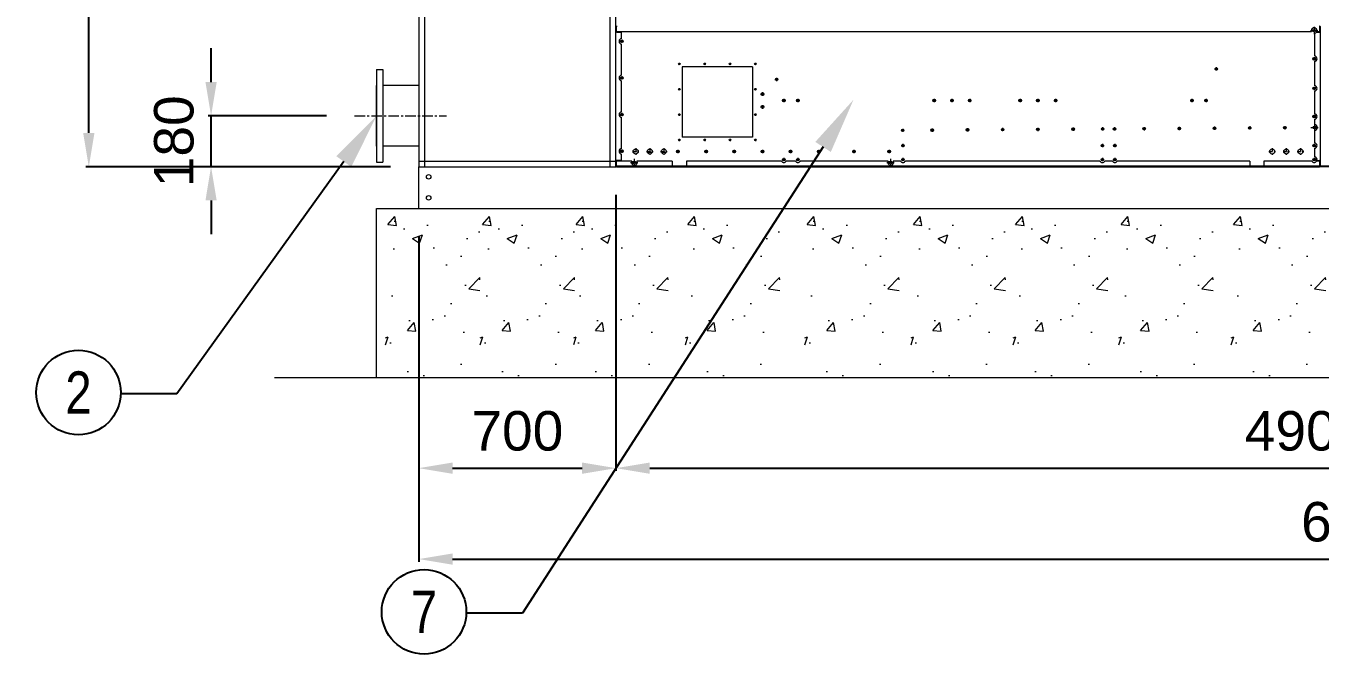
# Model space of a CAD drawing. Header units: millimetres. Extents: x -17070 to 37126, y -291348 to 36053.
# Drawn here: x 16217 to 20812, y 21110 to 23340 of the extents above; entities that cross this region are included whole.
import ezdxf
from ezdxf import colors
from ezdxf.entities.mleader import LeaderData, LeaderLine
from ezdxf.enums import TextEntityAlignment as Align
from ezdxf.math import Vec2, Vec3

# ---------------------------------------------------------------- set-up
doc = ezdxf.new("R2010")
doc.units = ezdxf.units.MM
doc.linetypes.add('CENTER', pattern=[2, 1.25, -0.25, 0.25, -0.25])
doc.linetypes.add('DASHDOT', pattern=[18.5, 12, -3, 0.5, -3])
for name, color, linetype in [('center', 1, 'CENTER'), ('냉각탑_dim', 1, 'Continuous'), ('냉각탑_text', 3, 'Continuous'), ('냉각탑_기초', 23, 'Continuous')]:
    doc.layers.add(name, color=color, linetype=linetype)
doc.styles.get("Standard").update_dxf_attribs({"font": 'arial.ttf'})
doc.dimstyles.new('1.40', dxfattribs={"dimscale": 20, "dimtxt": 1.5, "dimasz": 1, "dimexe": 0.5, "dimexo": 0.5, "dimgap": 0.5, "dimtad": 1, "dimdec": 0, "dimzin": 0, "dimdsep": 46, "dimtxsty": 'Standard', "dimcen": 0, "dimclrd": 2, "dimclre": 2, "dimclrt": 3, "dimadec": 0, "dimazin": 0, "dimtfac": 1, "dimtdec": 0, "dimtmove": 0, "dimatfit": 0, "dimfxl": 1, "dimtolj": 1, "dimtzin": 0, "dimlwd": -1, "dimlwe": -1, "dimarcsym": 0})

# ---------------------------------------------------------------- blocks, each defined once
blk = doc.blocks.new('*D828')
at = {"color": 2, "transparency": 16777216}
for p, q in [((16874.6, 23140.5), (16874.6, 23260.5)), ((17283.9, 23020.5), (16864.6, 23020.5)), ((16874.6, 22840.1), (16874.6, 23020.5)), ((17512, 22840.1), (16864.6, 22840.1)), ((16874.6, 22720.1), (16874.6, 22600.1))]:
    blk.add_line(p, q, dxfattribs=at)
for points in [[(16854.6, 23140.5), (16894.6, 23140.5), (16874.6, 23020.5)], [(16854.6, 22720.1), (16894.6, 22720.1), (16874.6, 22840.1)]]:
    blk.add_solid(points, dxfattribs=at)
at = {"layer": 'Defpoints', "color": 0, "transparency": 16777216}
for p in [(16874.6, 23020.5), (17383.9, 23020.5), (17612, 22840.1)]:
    blk.add_point(p, dxfattribs=at)
at = {"color": 3, "lineweight": 5, "transparency": 16777216, "insert": (16743.1, 22930.3), "char_height": 140, "attachment_point": 5, "rotation": 90}
blk.add_mtext('\\A1;180', dxfattribs=at)
blk = doc.blocks.new('*D829')
at = {"color": 2, "transparency": 16777216}
for p, q in [((17252, 25833.1), (16430.5, 25833.1)), ((16440.5, 22960.1), (16440.5, 25713.1)), ((17512, 22840.1), (16430.5, 22840.1))]:
    blk.add_line(p, q, dxfattribs=at)
for points in [[(16420.5, 25713.1), (16460.5, 25713.1), (16440.5, 25833.1)], [(16420.5, 22960.1), (16460.5, 22960.1), (16440.5, 22840.1)]]:
    blk.add_solid(points, dxfattribs=at)
at = {"layer": 'Defpoints', "color": 0, "transparency": 16777216}
for p in [(16440.5, 25833.1), (17352, 25833.1), (17612, 22840.1)]:
    blk.add_point(p, dxfattribs=at)
at = {"color": 3, "lineweight": 5, "transparency": 16777216, "insert": (16309, 24336.6), "char_height": 140, "attachment_point": 5, "rotation": 90}
blk.add_mtext('\\A1;2993', dxfattribs=at)
blk = doc.blocks.new('*D834')
at = {"color": 2, "transparency": 16777216}
for p, q in [((18312, 22740.1), (18312, 21760)), ((17612, 22591.8), (17612, 21760)), ((17732, 21770), (18192, 21770))]:
    blk.add_line(p, q, dxfattribs=at)
for points in [[(17732, 21790), (17732, 21750), (17612, 21770)], [(18192, 21790), (18192, 21750), (18312, 21770)]]:
    blk.add_solid(points, dxfattribs=at)
at = {"layer": 'Defpoints', "color": 0, "transparency": 16777216}
for p in [(18312, 22840.1), (17612, 22691.8), (18312, 21770)]:
    blk.add_point(p, dxfattribs=at)
at = {"color": 3, "lineweight": 5, "transparency": 16777216, "insert": (17962, 21901.5), "char_height": 140, "attachment_point": 5}
blk.add_mtext('\\A1;700', dxfattribs=at)
blk = doc.blocks.new('*D835')
at = {"color": 2, "transparency": 16777216}
for p, q in [((18312, 22740.1), (18312, 21760)), ((23212, 22743.3), (23212, 21760)), ((18432, 21770), (23092, 21770))]:
    blk.add_line(p, q, dxfattribs=at)
for points in [[(18432, 21790), (18432, 21750), (18312, 21770)], [(23092, 21790), (23092, 21750), (23212, 21770)]]:
    blk.add_solid(points, dxfattribs=at)
at = {"layer": 'Defpoints', "color": 0, "transparency": 16777216}
for p in [(18312, 22840.1), (23212, 22843.3), (23212, 21770)]:
    blk.add_point(p, dxfattribs=at)
at = {"color": 3, "lineweight": 5, "transparency": 16777216, "insert": (20762, 21901.5), "char_height": 140, "attachment_point": 5}
blk.add_mtext('\\A1;4900', dxfattribs=at)
blk = doc.blocks.new('*D836')
at = {"color": 2, "transparency": 16777216}
for p, q in [((17612, 22591.8), (17612, 21437.3)), ((24312, 22591.8), (24312, 21437.3)), ((17732, 21447.3), (24192, 21447.3))]:
    blk.add_line(p, q, dxfattribs=at)
for points in [[(17732, 21467.3), (17732, 21427.3), (17612, 21447.3)], [(24192, 21467.3), (24192, 21427.3), (24312, 21447.3)]]:
    blk.add_solid(points, dxfattribs=at)
at = {"layer": 'Defpoints', "color": 0, "transparency": 16777216}
for p in [(17612, 22691.8), (24312, 22691.8), (24312, 21447.3)]:
    blk.add_point(p, dxfattribs=at)
at = {"color": 3, "lineweight": 5, "transparency": 16777216, "insert": (20962, 21578.8), "char_height": 140, "attachment_point": 5}
blk.add_mtext('\\A1;6700', dxfattribs=at)
blk = doc.blocks.new('1')
at = {"color": 0, "lineweight": 20}
for p, q in [((17612, 26040.1), (17612, 22840.1)), ((17632, 26040.1), (17632, 22840.1)), ((18292, 22840.1), (18292, 26040.1)), ((18312, 22840.1), (18312, 26040.1)), ((17612, 22860.1), (18312, 22860.1)), ((17612, 22691.8), (17612, 22840.1)), ((17612, 22840.1), (18312, 22840.1)), ((23212, 22840.1), (18312, 22840.1))]:
    blk.add_line(p, q, dxfattribs=at)
at = {"color": 7, "lineweight": 20, "ltscale": 0.0425}
for p, q in [((18312, 23338.1), (18313.7, 23338.1)), ((18312, 23337.2), (18313.7, 23337.2)), ((20812, 23338.1), (20810.3, 23338.1)), ((20812, 23337.2), (20810.3, 23337.2)), ((18312, 22843), (18313.7, 22843)), ((18312, 22842.1), (18313.7, 22842.1)), ((20812, 22843), (20810.3, 22843)), ((20812, 22842.1), (20810.3, 22842.1))]:
    blk.add_line(p, q, dxfattribs=at)
at = {"color": 7, "lineweight": 20, "ltscale": 0.0225}
for p, q in [((18312, 23337.2), (18312, 23338.1)), ((18312, 23337.2), (18312, 23338.1)), ((20812, 23337.2), (20812, 23338.1)), ((18312, 22843), (18312, 22842.1)), ((20812, 22843), (20812, 22842.1))]:
    blk.add_line(p, q, dxfattribs=at)
at = {"color": 7, "lineweight": 20, "ltscale": 0.4775}
for p, q in [((18312, 23318.1), (18312, 23337.2)), ((20812, 23337.2), (20812, 23318.1)), ((18312, 22843), (18312, 22862.1)), ((20812, 22862.1), (20812, 22843))]:
    blk.add_line(p, q, dxfattribs=at)
at = {"color": 7, "lineweight": 20, "ltscale": 0.085}
for p, q in [((18315.4, 23318.1), (18312, 23318.1)), ((18313.7, 23340.1), (18313.7, 23336.7)), ((20808.6, 23318.1), (20812, 23318.1)), ((20810.3, 23340.1), (20810.3, 23336.7)), ((18315.4, 22862.1), (18312, 22862.1)), ((18313.7, 22840.1), (18313.7, 22843.5)), ((20808.6, 22862.1), (20812, 22862.1)), ((20810.3, 22840.1), (20810.3, 22843.5))]:
    blk.add_line(p, q, dxfattribs=at)
at = {"color": 7, "lineweight": 20}
for p, q in [((18312, 22862.1), (18312, 23318.1)), ((18313.7, 23320.1), (20781.4, 23320.1)), ((18332, 23295.1), (18332, 23318.1)), ((20792, 23313.2), (20792, 23233.1)), ((20812, 23318.1), (20812, 22862.1)), ((18332, 23165.1), (18332, 23275.2)), ((20792, 23213.2), (20792, 23128.1)), ((17462, 23185.6), (17462, 22855.6)), ((17462, 23185.6), (17484, 23185.6)), ((17484, 23185.6), (17484, 22855.6)), ((18797, 23195.1), (18547, 23195.1)), ((18547, 23195.1), (18547, 22945.1)), ((18797, 23195.1), (18797, 22945.1)), ((17462, 22912.5), (17462, 23128.8)), ((17612, 23128.8), (17484, 23128.8)), ((18332, 23035.1), (18332, 23145.2)), ((20792, 23108.2), (20792, 23028.1)), ((18332, 22905.1), (18332, 23015.2)), ((18797, 22945.1), (18547, 22945.1)), ((20792, 22969.1), (20792, 22925.1)), ((17612, 22912.5), (17484, 22912.5)), ((18332, 22862.1), (18332, 22885.2)), ((20792, 22905.2), (20792, 22875.1)), ((17462, 22855.6), (17484, 22855.6)), ((18368.3, 22860.1), (18313.7, 22860.1)), ((18313.7, 22840.1), (20810.3, 22840.1)), ((18512, 22860.1), (18385.6, 22860.1)), ((18512, 22843.5), (18562, 22843.5)), ((18899.3, 22860.1), (18562, 22860.1)), ((18949.3, 22860.1), (18916.6, 22860.1)), ((19278.3, 22860.1), (18966.6, 22860.1)), ((19322.3, 22860.1), (19295.6, 22860.1)), ((20030.3, 22860.1), (19339.6, 22860.1)), ((20074.3, 22860.1), (20047.6, 22860.1)), ((20562, 22860.1), (20091.6, 22860.1)), ((20562, 22843.5), (20612, 22843.5)), ((20782.3, 22860.1), (20612, 22860.1))]:
    blk.add_line(p, q, dxfattribs=at)
at = {"color": 7, "lineweight": 20, "ltscale": 0.00769}
for p, q in [((18312, 23318.1), (18312.3, 23318.1)), ((20812, 23318.1), (20811.6, 23318.1))]:
    blk.add_line(p, q, dxfattribs=at)
at = {"color": 7, "lineweight": 20, "ltscale": 0.415}
for p, q in [((18313.7, 23320.1), (18313.7, 23336.7)), ((18315.4, 23318.1), (18332, 23318.1)), ((20810.3, 23336.7), (20810.3, 23320.1)), ((18313.7, 22843.5), (18313.7, 22860.1)), ((18332, 22862.1), (18315.4, 22862.1)), ((18512, 22860.1), (18512, 22843.5)), ((18562, 22860.1), (18562, 22843.5)), ((20562, 22860.1), (20562, 22843.5)), ((20612, 22860.1), (20612, 22843.5)), ((20810.3, 22860.1), (20810.3, 22843.5))]:
    blk.add_line(p, q, dxfattribs=at)
at = {"color": 7, "lineweight": 20, "ltscale": 0.05}
for p, q in [((18314, 23320.1), (18314, 23318.1)), ((20810, 23318.1), (20810, 23320.1)), ((18312, 22862.1), (18314, 22862.1)), ((18314, 22862.1), (18314, 22860.1)), ((20812, 22862.1), (20810, 22862.1)), ((20810, 22860.1), (20810, 22862.1))]:
    blk.add_line(p, q, dxfattribs=at)
at = {"color": 7, "linetype": 'DASHDOT', "lineweight": 20}
for p, q in [((20778, 23323.1), (20804, 23323.1)), ((20791, 23336.1), (20791, 23310.1)), ((20779, 22979.1), (20805, 22979.1)), ((20792, 22992.1), (20792, 22966.1)), ((18370.3, 22894.1), (18393.7, 22894.1)), ((18382, 22905.8), (18382, 22882.4)), ((18420.3, 22894.1), (18443.7, 22894.1)), ((18432, 22905.8), (18432, 22882.4)), ((18470.3, 22894.1), (18493.7, 22894.1)), ((18482, 22905.8), (18482, 22882.4)), ((20630.3, 22894.1), (20653.7, 22894.1)), ((20642, 22905.8), (20642, 22882.4)), ((20680.3, 22894.1), (20703.7, 22894.1)), ((20692, 22905.8), (20692, 22882.4)), ((20730.3, 22894.1), (20753.7, 22894.1)), ((20742, 22905.8), (20742, 22882.4)), ((18364, 22855.1), (18390, 22855.1)), ((18377, 22868.1), (18377, 22842.1)), ((19274, 22855.1), (19300, 22855.1)), ((19287, 22868.1), (19287, 22842.1))]:
    blk.add_line(p, q, dxfattribs=at)
at = {"color": 7, "lineweight": 20, "ltscale": 0.223493}
blk.add_line((20799.6, 23318.1), (20808.6, 23318.1), dxfattribs=at)
at = {"color": 7, "lineweight": 20, "ltscale": 0.244015}
blk.add_line((20800.5, 23320.1), (20810.3, 23320.1), dxfattribs=at)
at = {"color": 7, "linetype": 'DASHDOT', "lineweight": 20, "ltscale": 0.292499}
for p, q in [((18327.1, 23285.1), (18338.8, 23285.1)), ((20785.1, 23223.1), (20796.8, 23223.1)), ((18327.1, 23155.1), (18338.8, 23155.1)), ((20785.1, 23118.1), (20796.8, 23118.1)), ((18327.1, 23025.1), (18338.8, 23025.1)), ((20681.1, 22978.4), (20692.8, 22978.4)), ((20785.1, 23018.1), (20796.8, 23018.1)), ((18327.1, 22895.1), (18338.8, 22895.1)), ((18526.1, 22894.1), (18537.8, 22894.1)), ((20077.1, 22915.1), (20088.8, 22915.1)), ((20077.1, 22865.1), (20088.8, 22865.1))]:
    blk.add_line(p, q, dxfattribs=at)
at = {"color": 7, "linetype": 'DASHDOT', "lineweight": 20, "ltscale": 0.2925}
for p, q in [((18333, 23291), (18333, 23279.3)), ((20791, 23229), (20791, 23217.3)), ((18333, 23161), (18333, 23149.3)), ((20437.5, 23187.1), (20449.2, 23187.1)), ((20443.4, 23193), (20443.4, 23181.3)), ((18876.5, 23150), (18888.2, 23150)), ((18882.4, 23155.9), (18882.4, 23144.2)), ((20791, 23124), (20791, 23112.3)), ((18902.1, 23075.1), (18913.8, 23075.1)), ((18908, 23081), (18908, 23069.3)), ((18952.1, 23075.1), (18963.8, 23075.1)), ((18958, 23081), (18958, 23069.3)), ((19436.1, 23075.1), (19447.8, 23075.1)), ((19442, 23081), (19442, 23069.3)), ((19499.1, 23075.1), (19510.8, 23075.1)), ((19505, 23081), (19505, 23069.3)), ((19562.1, 23075.1), (19573.8, 23075.1)), ((19568, 23081), (19568, 23069.3)), ((19741.1, 23075.1), (19752.8, 23075.1)), ((19747, 23081), (19747, 23069.3)), ((19804.1, 23075.1), (19815.8, 23075.1)), ((19810, 23081), (19810, 23069.3)), ((19867.1, 23075.1), (19878.8, 23075.1)), ((19873, 23081), (19873, 23069.3)), ((20351.1, 23075.1), (20362.8, 23075.1)), ((20357, 23081), (20357, 23069.3)), ((20401.1, 23075.1), (20412.8, 23075.1)), ((20407, 23081), (20407, 23069.3)), ((18333, 23031), (18333, 23019.3)), ((20791, 23024), (20791, 23012.3)), ((19330, 22975), (19330, 22963.3)), ((19435, 22975.7), (19435, 22964)), ((19560, 22976.6), (19560, 22964.9)), ((19684.9, 22977.5), (19684.9, 22965.8)), ((19809.9, 22978.4), (19809.9, 22966.7)), ((19934.9, 22979.2), (19934.9, 22967.5)), ((20039.9, 22980), (20039.9, 22968.3)), ((20082, 22980), (20082, 22968.3)), ((20181.1, 22974.9), (20192.8, 22974.9)), ((20187, 22980.7), (20187, 22969)), ((20306.1, 22975.8), (20317.8, 22975.8)), ((20312, 22981.6), (20312, 22969.9)), ((20431.1, 22976.6), (20442.8, 22976.6)), ((20436.9, 22982.5), (20436.9, 22970.8)), ((20556.1, 22977.5), (20567.8, 22977.5)), ((20561.9, 22983.4), (20561.9, 22971.7)), ((20686.9, 22984.2), (20686.9, 22972.5)), ((20791.9, 22985), (20791.9, 22973.3)), ((19324.1, 22969.1), (19335.8, 22969.1)), ((19429.1, 22969.9), (19440.8, 22969.9)), ((19554.1, 22970.8), (19565.8, 22970.8)), ((19679.1, 22971.6), (19690.8, 22971.6)), ((19804.1, 22972.5), (19815.8, 22972.5)), ((19929.1, 22973.4), (19940.8, 22973.4)), ((20034.1, 22974.1), (20045.8, 22974.1)), ((20076.1, 22974.1), (20087.8, 22974.1)), ((18333, 22901), (18333, 22889.3)), ((18532, 22900), (18532, 22888.3)), ((18626.1, 22894.1), (18637.8, 22894.1)), ((18632, 22900), (18632, 22888.3)), ((18726.1, 22894.1), (18737.8, 22894.1)), ((18732, 22900), (18732, 22888.3)), ((18826.1, 22894.1), (18837.8, 22894.1)), ((18832, 22900), (18832, 22888.3)), ((18926.1, 22894.1), (18937.8, 22894.1)), ((18932, 22900), (18932, 22888.3)), ((19026.1, 22894.1), (19037.8, 22894.1)), ((19032, 22900), (19032, 22888.3)), ((19151.1, 22894.1), (19162.8, 22894.1)), ((19157, 22900), (19157, 22888.3)), ((19276.1, 22894.1), (19287.8, 22894.1)), ((19282, 22900), (19282, 22888.3)), ((19325.1, 22915.1), (19336.8, 22915.1)), ((19331, 22921), (19331, 22909.3)), ((20033.1, 22915.1), (20044.8, 22915.1)), ((20039, 22921), (20039, 22909.3)), ((20083, 22921), (20083, 22909.3)), ((20791, 22921), (20791, 22909.3)), ((18902.1, 22865.1), (18913.8, 22865.1)), ((18908, 22871), (18908, 22859.3)), ((18952.1, 22865.1), (18963.8, 22865.1)), ((18958, 22871), (18958, 22859.3)), ((19325.1, 22865.1), (19336.8, 22865.1)), ((19331, 22871), (19331, 22859.3)), ((20033.1, 22865.1), (20044.8, 22865.1)), ((20039, 22871), (20039, 22859.3)), ((20083, 22871), (20083, 22859.3)), ((20791, 22871), (20791, 22859.3))]:
    blk.add_line(p, q, dxfattribs=at)
at = {"color": 7, "linetype": 'DASHDOT', "lineweight": 20, "ltscale": 0.195}
for p, q in [((18533.1, 23205.1), (18540.9, 23205.1)), ((18537, 23209), (18537, 23201.2)), ((18623.1, 23205.1), (18630.9, 23205.1)), ((18627, 23209), (18627, 23201.2)), ((18713.1, 23205.1), (18720.9, 23205.1)), ((18717, 23209), (18717, 23201.2)), ((18803.1, 23205.1), (18810.9, 23205.1)), ((18807, 23209), (18807, 23201.2)), ((20439.5, 23187.9), (20447.3, 23187.9)), ((20439.5, 23187), (20447.3, 23187)), ((20443.4, 23191.8), (20443.4, 23183.1)), ((18533.1, 23115.1), (18540.9, 23115.1)), ((18537, 23119), (18537, 23111.2)), ((18803.1, 23115.1), (18810.9, 23115.1)), ((18807, 23119), (18807, 23111.2)), ((18878.5, 23150.9), (18886.3, 23150.9)), ((18878.5, 23150), (18886.3, 23150)), ((18882.4, 23154.8), (18882.4, 23146.1)), ((19438, 23075.1), (19445.8, 23075.1)), ((19441.9, 23079), (19441.9, 23071.2)), ((19501, 23075.1), (19508.8, 23075.1)), ((19504.9, 23079), (19504.9, 23071.2)), ((19564, 23075.1), (19571.8, 23075.1)), ((19567.9, 23079), (19567.9, 23071.2)), ((19743, 23075.1), (19750.8, 23075.1)), ((19746.9, 23079), (19746.9, 23071.2)), ((19806, 23075.1), (19813.8, 23075.1)), ((19809.9, 23079), (19809.9, 23071.2)), ((19869, 23075.1), (19876.8, 23075.1)), ((19872.9, 23079), (19872.9, 23071.2)), ((20356.9, 23079), (20356.9, 23071.2)), ((20406.9, 23079), (20406.9, 23071.2)), ((18533.1, 23025.1), (18540.9, 23025.1)), ((18537, 23029), (18537, 23021.2)), ((18803.1, 23025.1), (18810.9, 23025.1)), ((18807, 23029), (18807, 23021.2)), ((19560, 22974.7), (19560, 22966.9)), ((19684.9, 22975.5), (19684.9, 22967.7)), ((19809.9, 22976.4), (19809.9, 22968.6)), ((19934.9, 22977.2), (19934.9, 22969.4)), ((20039.9, 22977.9), (20039.9, 22970.1)), ((20078.1, 22974.3), (20085.9, 22974.3)), ((20082, 22978.2), (20082, 22970.4)), ((20183.1, 22975), (20190.9, 22975)), ((20187, 22978.9), (20187, 22971.1)), ((20312, 22979.7), (20312, 22971.9)), ((20433, 22976.6), (20440.8, 22976.6)), ((20436.9, 22980.5), (20436.9, 22972.7)), ((20561.9, 22981.4), (20561.9, 22973.6)), ((20686.9, 22982.2), (20686.9, 22974.4)), ((20791.9, 22982.9), (20791.9, 22975.1)), ((18533.1, 22935.1), (18540.9, 22935.1)), ((18537, 22939), (18537, 22931.2)), ((18623.1, 22935.1), (18630.9, 22935.1)), ((18627, 22939), (18627, 22931.2)), ((18713.1, 22935.1), (18720.9, 22935.1)), ((18717, 22939), (18717, 22931.2)), ((18803.1, 22935.1), (18810.9, 22935.1)), ((18807, 22939), (18807, 22931.2)), ((19326.1, 22969.3), (19333.9, 22969.3)), ((19330, 22973.2), (19330, 22965.4)), ((19431.1, 22970), (19438.9, 22970)), ((19435, 22973.9), (19435, 22966.1)), ((19556.1, 22970.8), (19563.9, 22970.8)), ((19681, 22971.6), (19688.8, 22971.6)), ((19806, 22972.5), (19813.8, 22972.5)), ((19931, 22973.3), (19938.8, 22973.3)), ((20036, 22974), (20043.8, 22974))]:
    blk.add_line(p, q, dxfattribs=at)
at = {"color": 7, "lineweight": 20, "ltscale": 0.12521}
blk.add_line((18540, 23205.1), (18535.7, 23202.4), dxfattribs=at)
at = {"color": 7, "lineweight": 20, "ltscale": 0.053852}
for p, q in [((18330.2, 23156.2), (18330.2, 23154.1)), ((18330.2, 23026.2), (18330.2, 23024.1)), ((18330.2, 22896.2), (18330.2, 22894.1))]:
    blk.add_line(p, q, dxfattribs=at)
at = {"color": 7, "linetype": 'DASHDOT', "lineweight": 20, "ltscale": 0.325}
for p, q in [((18825.5, 23098.1), (18838.5, 23098.1)), ((18832, 23104.6), (18832, 23091.6)), ((18825.5, 23052.1), (18838.5, 23052.1)), ((18832, 23058.6), (18832, 23045.6))]:
    blk.add_line(p, q, dxfattribs=at)
at = {"color": 7, "lineweight": 20, "ltscale": 6.21139e-05}
blk.add_line((18837, 23098.1), (18837, 23098.1), dxfattribs=at)
at = {"color": 7, "linetype": 'DASHDOT', "lineweight": 20, "ltscale": 0.195001}
for p, q in [((20353, 23075.1), (20360.8, 23075.1)), ((20403, 23075.1), (20410.8, 23075.1)), ((20308.1, 22975.8), (20315.9, 22975.8)), ((20558, 22977.5), (20565.8, 22977.5)), ((20683, 22978.3), (20690.8, 22978.3))]:
    blk.add_line(p, q, dxfattribs=at)
at = {"color": 7, "lineweight": 20, "ltscale": 6.2101e-05}
blk.add_line((18837, 23052.1), (18837, 23052.1), dxfattribs=at)
at = {"color": 7, "linetype": 'DASHDOT', "lineweight": 20, "ltscale": 0.292502}
for p, q in [((20786.1, 22979.1), (20797.8, 22979.1)), ((20785.1, 22915.1), (20796.8, 22915.1)), ((20785.1, 22865.1), (20796.8, 22865.1))]:
    blk.add_line(p, q, dxfattribs=at)
at = {"color": 7, "linetype": 'DASHDOT', "lineweight": 20, "ltscale": 0.194998}
blk.add_line((20788, 22979), (20795.8, 22979), dxfattribs=at)
at = {"color": 7, "lineweight": 20, "ltscale": 0.476253}
blk.add_line((20792, 23008.2), (20792, 22989.1), dxfattribs=at)
at = {"color": 7, "lineweight": 20, "ltscale": 0.427685}
for p, q in [((18423.4, 22891.3), (18440.5, 22891.3)), ((18473.4, 22891.3), (18490.5, 22891.3))]:
    blk.add_line(p, q, dxfattribs=at)
at = {"color": 7, "lineweight": 20, "ltscale": 0.053808}
for p, q in [((18530.9, 22891.3), (18533, 22891.3)), ((18630.9, 22891.3), (18633, 22891.3))]:
    blk.add_line(p, q, dxfattribs=at)
at = {"lineweight": 20}
for p, q in [((18312, 22841.8), (18312, 22840.1)), ((18387, 22841.8), (18312, 22841.8))]:
    blk.add_line(p, q, dxfattribs=at)
at = {"color": 7, "lineweight": 20, "ltscale": 0.280701}
for p, q in [((18315.4, 22841.8), (18350.6, 22841.8)), ((18350.6, 22841.8), (18358, 22841.8)), ((21268, 22841.8), (18358, 22841.8))]:
    blk.add_line(p, q, dxfattribs=at)
at = {"color": 7, "lineweight": 20, "ltscale": 0.265994}
blk.add_line((20810.3, 22860.1), (20799.6, 22860.1), dxfattribs=at)
at = {"color": 7, "lineweight": 20, "ltscale": 0.201515}
blk.add_line((20800.5, 22862.1), (20808.6, 22862.1), dxfattribs=at)
at = {"lineweight": 5}
blk.add_line((17612, 22691.8), (24312, 22691.8), dxfattribs=at)
at = {"color": 7, "lineweight": 20}
for centre, radius in [((20791, 23323.1), 4.5), ((20791, 23323.1), 3), ((18333, 23285.1), 4.5), ((18333, 23285.1), 3), ((18537, 23205.1), 3), ((18627, 23205.1), 3), ((18717, 23205.1), 3), ((18807, 23205.1), 3), ((20791, 23223.1), 4.5), ((20791, 23223.1), 3), ((18333, 23155.1), 4.5), ((18333, 23155.1), 3), ((20443.4, 23187.1), 4.5), ((20443.4, 23187), 3), ((18537, 23115.1), 3), ((18807, 23115.1), 3), ((18882.4, 23150), 4.5), ((18882.4, 23150), 3), ((20791, 23118.1), 4.5), ((20791, 23118.1), 3), ((18832, 23098.1), 5), ((18832, 23098.1), 3.5), ((18908, 23075.1), 4.5), ((18908, 23075.1), 3), ((18958, 23075.1), 4.5), ((18958, 23075.1), 3), ((19442, 23075.1), 4.5), ((19441.9, 23075.1), 3), ((19505, 23075.1), 4.5), ((19504.9, 23075.1), 3), ((19568, 23075.1), 4.5), ((19567.9, 23075.1), 3), ((19747, 23075.1), 4.5), ((19746.9, 23075.1), 3), ((19810, 23075.1), 4.5), ((19809.9, 23075.1), 3), ((19873, 23075.1), 4.5), ((19872.9, 23075.1), 3), ((20357, 23075.1), 4.5), ((20356.9, 23075.1), 3), ((20407, 23075.1), 4.5), ((20406.9, 23075.1), 3), ((18333, 23025.1), 4.5), ((18333, 23025.1), 3), ((18537, 23025.1), 3), ((18807, 23025.1), 3), ((18832, 23052.1), 5), ((18832, 23052.1), 3.5), ((20791, 23018.1), 4.5), ((20791, 23018.1), 3), ((19435, 22969.9), 4.5), ((19560, 22970.8), 4.5), ((19684.9, 22971.6), 4.5), ((19684.9, 22971.6), 3), ((19809.9, 22972.5), 4.5), ((19809.9, 22972.5), 3), ((19934.9, 22973.4), 4.5), ((19934.9, 22973.3), 3), ((20039.9, 22974.1), 4.5), ((20039.9, 22974), 3), ((20082, 22974.1), 4.5), ((20082, 22974.3), 3), ((20187, 22974.9), 4.5), ((20187, 22975), 3), ((20312, 22975.8), 4.5), ((20312, 22975.8), 3), ((20436.9, 22976.6), 4.5), ((20436.9, 22976.6), 3), ((20561.9, 22977.5), 4.5), ((20561.9, 22977.5), 3), ((20686.9, 22978.4), 4.5), ((20686.9, 22978.3), 3), ((20791.9, 22979.1), 4.5), ((20791.9, 22979), 3), ((18537, 22935.1), 3), ((18627, 22935.1), 3), ((18717, 22935.1), 3), ((18807, 22935.1), 3), ((19330, 22969.1), 4.5), ((19330, 22969.3), 3), ((19435, 22970), 3), ((19560, 22970.8), 3), ((18333, 22895.1), 4.5), ((18333, 22895.1), 3), ((18382, 22894.1), 9), ((18432, 22894.1), 9), ((18482, 22894.1), 9), ((18532, 22894.1), 4.5), ((18532, 22894.1), 3), ((18632, 22894.1), 4.5), ((18632, 22894.1), 3), ((18732, 22894.1), 4.5), ((18732, 22894.1), 3), ((18832, 22894.1), 4.5), ((18832, 22894.1), 3), ((18932, 22894.1), 4.5), ((18932, 22894.1), 3), ((19032, 22894.1), 4.5), ((19032, 22894.1), 3), ((19157, 22894.1), 4.5), ((19157, 22894.1), 3), ((19282, 22894.1), 4.5), ((19282, 22894.1), 3), ((19331, 22915.1), 4.5), ((19331, 22915.1), 3), ((20039, 22915.1), 4.5), ((20039, 22915.1), 3), ((20083, 22915.1), 4.5), ((20083, 22915.1), 3), ((20642, 22894.1), 9), ((20692, 22894.1), 9), ((20742, 22894.1), 9), ((20791, 22915.1), 4.5), ((20791, 22915.1), 3), ((18377, 22855.1), 4.5), ((18377, 22855.1), 3), ((18908, 22865.1), 4.5), ((18908, 22865.1), 3), ((18958, 22865.1), 4.5), ((18958, 22865.1), 3), ((19287, 22855.1), 4.5), ((19287, 22855.1), 3), ((19331, 22865.1), 4.5), ((19331, 22865.1), 3), ((20039, 22865.1), 4.5), ((20039, 22865.1), 3), ((20083, 22865.1), 4.5), ((20083, 22865.1), 3), ((20791, 22865.1), 4.5), ((20791, 22865.1), 3)]:
    blk.add_circle(centre, radius, dxfattribs=at)
at = {"lineweight": 20}
for centre in [(17647, 22804.3), (17647, 22729.3)]:
    blk.add_circle(centre, 8, dxfattribs=at)
at = {"color": 7, "lineweight": 20}
for centre, radius, start, end in [((18315.4, 23336.7), 3.4, 179.7584, 180), ((18315.4, 23336.7), 3.4, 120, 155.6842), ((20791, 23323.1), 10, 342.5424, 197.4576), ((20791, 23323.1), 10, 275.739, 330), ((20808.6, 23336.7), 3.4, 24.3159, 60), ((18333, 23285.1), 10, 95.7389, 264.2611), ((20791, 23223.1), 10, 275.739, 84.261), ((18333, 23155.1), 10, 95.7389, 264.2611), ((20443.4, 23187.9), 3, 188.3602, 351.6398), ((18882.4, 23150.9), 3, 188.3602, 351.6398), ((20791, 23118.1), 10, 275.739, 84.261), ((18333, 23025.1), 10, 95.7389, 264.2611), ((20791, 23018.1), 10, 275.739, 84.261), ((20792, 22979.1), 10, 270, 90), ((18333, 22895.1), 10, 95.7389, 264.2611), ((20791, 22915.1), 10, 275.7392, 84.2608), ((18315.4, 22843.5), 3.4, 180, 180.2416), ((18315.4, 22843.5), 3.4, 204.3156, 240), ((18315.4, 22843.5), 3.4, 269.7551, 270), ((18350.6, 22843.5), 3.4, 270, 270.2449), ((18359.4, 22843.5), 3.4, 269.7551, 270), ((18377, 22855.1), 10, 149.9999, 30.0001), ((18394.6, 22843.5), 3.4, 270, 270.2449), ((18908, 22865.1), 10, 210, 330), ((18958, 22865.1), 10, 210, 330), ((19269.4, 22843.5), 3.4, 269.7551, 270), ((19287, 22855.1), 10, 149.9999, 30.0001), ((19304.6, 22843.5), 3.4, 270, 270.2449), ((19313.4, 22843.5), 3.4, 269.7551, 270), ((19331, 22865.1), 10, 210, 330), ((19348.6, 22843.5), 3.4, 270, 270.2449), ((20021.4, 22843.5), 3.4, 269.755, 270), ((20039, 22865.1), 10, 210, 330), ((20056.6, 22843.5), 3.4, 270, 270.245), ((20065.4, 22843.5), 3.4, 269.7551, 270), ((20083, 22865.1), 10, 210, 330), ((20100.6, 22843.5), 3.4, 270, 270.2449), ((20773.4, 22843.5), 3.4, 269.7551, 270), ((20791, 22865.1), 10, 210, 330), ((20791, 22865.1), 10, 342.5424, 84.2608), ((20808.6, 22843.5), 3.4, 270, 270.2449), ((20808.6, 22843.5), 3.4, 300, 335.6844)]:
    blk.add_arc(centre, radius, start, end, dxfattribs=at)
at = {"layer": 'center', "lineweight": 20, "ltscale": 30}
blk.add_line((17383.9, 23020.5), (17709.9, 23020.5), dxfattribs=at)

msp = doc.modelspace()

# ---------------------------------------------------------------- hatches: boundary and pattern name
at = {"layer": '냉각탑_기초', "lineweight": 20, "ltscale": 30}
h = msp.add_hatch(dxfattribs=at)
h.set_pattern_fill('AR-CONC', color=256, scale=50, style=0)
h.set_pattern_definition([(50, (2900.7, 6150.46), (358.63, -31.376), [37.5, -412.5]), (355, (2900.7, 6150.46), (-69.3757, 376.096), [30, -330]), (100.4514, (2930.58, 6147.85), (289.2547, 344.72), [31.87, -350.571]), (46.1842, (2900.7, 6250.46), (533.6205, -82.7595), [56.25, -618.75]), (96.6356, (2945.16, 6243.56), (467.331, 487.059), [47.805, -525.856]), (351.1842, (2900.7, 6250.46), (467.331, 487.059), [45, -495]), (21, (2950.7, 6225.46), (298.4535, -201.3094), [37.5, -412.5]), (326, (2950.7, 6225.46), (121.6577, 362.575), [30, -330]), (71.4514, (2975.56, 6208.7), (420.1113, 161.265), [31.87, -350.571]), (37.5, (2900.69, 6150.46), (6.0799, 166.4469), [0, -326, 0, -335, 0, -331.25]), (7.5, (2900.7, 6150.46), (131.5348, 197.2059), [0, -191, 0, -318.5, 0, -126.25]), (327.5, (2789.19, 6150.46), (266.9112, -11.2774), [0, -125, 0, -390, 0, -517.5]), (317.5, (2739.2, 6150.46), (291.593, 50.0525), [0, -162.5, 0, -259, 0, -367.5])])
h.paths.add_polyline_path([(17829.2, 22691.8), (17494.2, 22691.8), (17494.2, 22091.8), (17829.2, 22091.8)])
h = msp.add_hatch(dxfattribs=at)
h.set_pattern_fill('AR-CONC', color=256, scale=50, style=0)
h.set_pattern_definition([(50, (3236.86, 6150.46), (358.63, -31.376), [37.5, -412.5]), (355, (3236.86, 6150.46), (-69.3757, 376.096), [30, -330]), (100.4514, (3266.75, 6147.85), (289.2547, 344.72), [31.87, -350.571]), (46.1842, (3236.86, 6250.46), (533.6205, -82.7595), [56.25, -618.75]), (96.6356, (3281.33, 6243.56), (467.331, 487.059), [47.805, -525.856]), (351.1842, (3236.86, 6250.46), (467.331, 487.059), [45, -495]), (21, (3286.86, 6225.46), (298.4535, -201.3094), [37.5, -412.5]), (326, (3286.86, 6225.46), (121.6577, 362.575), [30, -330]), (71.4514, (3311.74, 6208.7), (420.1113, 161.265), [31.87, -350.571]), (37.5, (3236.86, 6150.46), (6.0799, 166.4469), [0, -326, 0, -335, 0, -331.25]), (7.5, (3236.86, 6150.46), (131.5348, 197.2059), [0, -191, 0, -318.5, 0, -126.25]), (327.5, (3125.36, 6150.46), (266.9112, -11.2774), [0, -125, 0, -390, 0, -517.5]), (317.5, (3075.36, 6150.46), (291.593, 50.0525), [0, -162.5, 0, -259, 0, -367.5])])
h.paths.add_polyline_path([(18165.4, 22691.8), (17830.4, 22691.8), (17830.4, 22091.8), (18165.4, 22091.8)])
h = msp.add_hatch(dxfattribs=at)
h.set_pattern_fill('AR-CONC', color=256, scale=50, style=0)
h.set_pattern_definition([(50, (3568.43, 6150.46), (358.63, -31.376), [37.5, -412.5]), (355, (3568.43, 6150.46), (-69.3757, 376.096), [30, -330]), (100.4514, (3598.32, 6147.85), (289.2547, 344.72), [31.87, -350.571]), (46.1842, (3568.43, 6250.46), (533.6205, -82.7595), [56.25, -618.75]), (96.6356, (3612.9, 6243.56), (467.331, 487.059), [47.805, -525.856]), (351.1842, (3568.43, 6250.46), (467.331, 487.059), [45, -495]), (21, (3618.43, 6225.46), (298.4535, -201.3094), [37.5, -412.5]), (326, (3618.43, 6225.46), (121.6577, 362.575), [30, -330]), (71.4514, (3643.3, 6208.7), (420.1113, 161.265), [31.87, -350.571]), (37.5, (3568.43, 6150.46), (6.0799, 166.4469), [0, -326, 0, -335, 0, -331.25]), (7.5, (3568.43, 6150.46), (131.5348, 197.2059), [0, -191, 0, -318.5, 0, -126.25]), (327.5, (3456.93, 6150.46), (266.9112, -11.2774), [0, -125, 0, -390, 0, -517.5]), (317.5, (3406.93, 6150.46), (291.593, 50.0525), [0, -162.5, 0, -259, 0, -367.5])])
h.paths.add_polyline_path([(18497, 22691.8), (18162, 22691.8), (18162, 22091.8), (18497, 22091.8)])
h = msp.add_hatch(dxfattribs=at)
h.set_pattern_fill('AR-CONC', color=256, scale=50, style=0)
h.set_pattern_definition([(50, (3964.88, 6150.46), (358.63, -31.376), [37.5, -412.5]), (355, (3964.9, 6150.46), (-69.3757, 376.096), [30, -330]), (100.4514, (3994.77, 6147.85), (289.2547, 344.72), [31.87, -350.571]), (46.1842, (3964.9, 6250.46), (533.6205, -82.7595), [56.25, -618.75]), (96.6356, (4009.35, 6243.56), (467.331, 487.059), [47.805, -525.856]), (351.1842, (3964.9, 6250.46), (467.331, 487.059), [45, -495]), (21, (4014.88, 6225.46), (298.4535, -201.3094), [37.5, -412.5]), (326, (4014.9, 6225.46), (121.6577, 362.575), [30, -330]), (71.4514, (4039.76, 6208.7), (420.1113, 161.265), [31.87, -350.571]), (37.5, (3964.88, 6150.46), (6.0799, 166.4469), [0, -326, 0, -335, 0, -331.25]), (7.5, (3964.88, 6150.46), (131.5348, 197.2059), [0, -191, 0, -318.5, 0, -126.25]), (327.5, (3853.38, 6150.46), (266.9112, -11.2774), [0, -125, 0, -390, 0, -517.5]), (317.5, (3803.38, 6150.46), (291.593, 50.0525), [0, -162.5, 0, -259, 0, -367.5])])
h.paths.add_polyline_path([(18893.4, 22691.8), (18558.4, 22691.8), (18558.4, 22091.8), (18893.4, 22091.8)])
h = msp.add_hatch(dxfattribs=at)
h.set_pattern_fill('AR-CONC', color=256, scale=50, style=0)
h.set_pattern_definition([(50, (4389.06, 6150.46), (358.63, -31.376), [37.5, -412.5]), (355, (4389.06, 6150.46), (-69.3757, 376.096), [30, -330]), (100.4514, (4418.95, 6147.85), (289.2547, 344.72), [31.87, -350.571]), (46.1842, (4389.06, 6250.46), (533.6205, -82.7595), [56.25, -618.75]), (96.6356, (4433.53, 6243.56), (467.331, 487.059), [47.805, -525.856]), (351.1842, (4389.06, 6250.46), (467.331, 487.059), [45, -495]), (21, (4439.06, 6225.46), (298.4535, -201.3094), [37.5, -412.5]), (326, (4439.06, 6225.46), (121.6577, 362.575), [30, -330]), (71.4514, (4463.93, 6208.7), (420.1113, 161.265), [31.87, -350.571]), (37.5, (4389.06, 6150.46), (6.0799, 166.4469), [0, -326, 0, -335, 0, -331.25]), (7.5, (4389.06, 6150.46), (131.5348, 197.2059), [0, -191, 0, -318.5, 0, -126.25]), (327.5, (4277.56, 6150.46), (266.9112, -11.2774), [0, -125, 0, -390, 0, -517.5]), (317.5, (4227.56, 6150.46), (291.593, 50.0525), [0, -162.5, 0, -259, 0, -367.5])])
h.paths.add_polyline_path([(19317.6, 22691.8), (18982.6, 22691.8), (18982.6, 22091.8), (19317.6, 22091.8)])
h = msp.add_hatch(dxfattribs=at)
h.set_pattern_fill('AR-CONC', color=256, scale=50, style=0)
h.set_pattern_definition([(50, (4766.1, 6150.46), (358.63, -31.376), [37.5, -412.5]), (355, (4766.1, 6150.46), (-69.3757, 376.096), [30, -330]), (100.4514, (4796, 6147.85), (289.2547, 344.72), [31.87, -350.571]), (46.1842, (4766.1, 6250.46), (533.6205, -82.7595), [56.25, -618.75]), (96.6356, (4810.6, 6243.56), (467.331, 487.059), [47.805, -525.856]), (351.1842, (4766.1, 6250.46), (467.331, 487.059), [45, -495]), (21, (4816.1, 6225.46), (298.4535, -201.3094), [37.5, -412.5]), (326, (4816.1, 6225.46), (121.6577, 362.575), [30, -330]), (71.4514, (4840.98, 6208.7), (420.1113, 161.265), [31.87, -350.571]), (37.5, (4766.11, 6150.46), (6.0799, 166.4469), [0, -326, 0, -335, 0, -331.25]), (7.5, (4766.1, 6150.46), (131.5348, 197.2059), [0, -191, 0, -318.5, 0, -126.25]), (327.5, (4654.61, 6150.46), (266.9112, -11.2774), [0, -125, 0, -390, 0, -517.5]), (317.5, (4604.6, 6150.46), (291.593, 50.0525), [0, -162.5, 0, -259, 0, -367.5])])
h.paths.add_polyline_path([(19694.6, 22691.8), (19359.6, 22691.8), (19359.6, 22091.8), (19694.6, 22091.8)])
h = msp.add_hatch(dxfattribs=at)
h.set_pattern_fill('AR-CONC', color=256, scale=50, style=0)
h.set_pattern_definition([(50, (5129.3, 6150.46), (358.63, -31.376), [37.5, -412.5]), (355, (5129.3, 6150.46), (-69.3757, 376.096), [30, -330]), (100.4514, (5159.18, 6147.85), (289.2547, 344.72), [31.87, -350.571]), (46.1842, (5129.3, 6250.46), (533.6205, -82.7595), [56.25, -618.75]), (96.6356, (5173.76, 6243.56), (467.331, 487.059), [47.805, -525.856]), (351.1842, (5129.3, 6250.46), (467.331, 487.059), [45, -495]), (21, (5179.3, 6225.46), (298.4535, -201.3094), [37.5, -412.5]), (326, (5179.3, 6225.46), (121.6577, 362.575), [30, -330]), (71.4514, (5204.16, 6208.7), (420.1113, 161.265), [31.87, -350.571]), (37.5, (5129.29, 6150.46), (6.0799, 166.4469), [0, -326, 0, -335, 0, -331.25]), (7.5, (5129.3, 6150.46), (131.5348, 197.2059), [0, -191, 0, -318.5, 0, -126.25]), (327.5, (5017.79, 6150.46), (266.9112, -11.2774), [0, -125, 0, -390, 0, -517.5]), (317.5, (4967.8, 6150.46), (291.593, 50.0525), [0, -162.5, 0, -259, 0, -367.5])])
h.paths.add_polyline_path([(20057.8, 22691.8), (19722.8, 22691.8), (19722.8, 22091.8), (20057.8, 22091.8)])
h = msp.add_hatch(dxfattribs=at)
h.set_pattern_fill('AR-CONC', color=256, scale=50, style=0)
h.set_pattern_definition([(50, (5503.57, 6150.46), (358.63, -31.376), [37.5, -412.5]), (355, (5503.57, 6150.46), (-69.3757, 376.096), [30, -330]), (100.4514, (5533.45, 6147.85), (289.2547, 344.72), [31.87, -350.571]), (46.1842, (5503.57, 6250.46), (533.6205, -82.7595), [56.25, -618.75]), (96.6356, (5548.03, 6243.56), (467.331, 487.059), [47.805, -525.856]), (351.1842, (5503.57, 6250.46), (467.331, 487.059), [45, -495]), (21, (5553.57, 6225.46), (298.4535, -201.3094), [37.5, -412.5]), (326, (5553.57, 6225.46), (121.6577, 362.575), [30, -330]), (71.4514, (5578.44, 6208.7), (420.1113, 161.265), [31.87, -350.571]), (37.5, (5503.57, 6150.46), (6.0799, 166.4469), [0, -326, 0, -335, 0, -331.25]), (7.5, (5503.57, 6150.46), (131.5348, 197.2059), [0, -191, 0, -318.5, 0, -126.25]), (327.5, (5392.07, 6150.46), (266.9112, -11.2774), [0, -125, 0, -390, 0, -517.5]), (317.5, (5342.07, 6150.46), (291.593, 50.0525), [0, -162.5, 0, -259, 0, -367.5])])
h.paths.add_polyline_path([(20432.1, 22691.8), (20097.1, 22691.8), (20097.1, 22091.8), (20432.1, 22091.8)])
h = msp.add_hatch(dxfattribs=at)
h.set_pattern_fill('AR-CONC', color=256, scale=50, style=0)
h.set_pattern_definition([(50, (5903.2, 6150.46), (358.63, -31.376), [37.5, -412.5]), (355, (5903.2, 6150.46), (-69.3757, 376.096), [30, -330]), (100.4514, (5933.08, 6147.85), (289.2547, 344.72), [31.87, -350.571]), (46.1842, (5903.2, 6250.46), (533.6205, -82.7595), [56.25, -618.75]), (96.6356, (5947.66, 6243.56), (467.331, 487.059), [47.805, -525.856]), (351.1842, (5903.2, 6250.46), (467.331, 487.059), [45, -495]), (21, (5953.2, 6225.46), (298.4535, -201.3094), [37.5, -412.5]), (326, (5953.2, 6225.46), (121.6577, 362.575), [30, -330]), (71.4514, (5978.07, 6208.7), (420.1113, 161.265), [31.87, -350.571]), (37.5, (5903.2, 6150.46), (6.0799, 166.4469), [0, -326, 0, -335, 0, -331.25]), (7.5, (5903.2, 6150.46), (131.5348, 197.2059), [0, -191, 0, -318.5, 0, -126.25]), (327.5, (5791.7, 6150.46), (266.9112, -11.2774), [0, -125, 0, -390, 0, -517.5]), (317.5, (5741.7, 6150.46), (291.593, 50.0525), [0, -162.5, 0, -259, 0, -367.5])])
h.paths.add_polyline_path([(20831.7, 22691.8), (20496.7, 22691.8), (20496.7, 22091.8), (20831.7, 22091.8)])

# ---------------------------------------------------------------- linework, layer by layer
at = {"layer": '냉각탑_dim', "linetype": 'ByBlock', "lineweight": -3}
for centre in [(16403.8, 22038.5), (17630.6, 21259.9)]:
    msp.add_circle(centre, 150, dxfattribs=at)
at = {"layer": '냉각탑_기초', "lineweight": 20, "ltscale": 30}
for p, q in [((17462, 22091.8), (17462, 22691.8)), ((17462, 22691.8), (24462, 22691.8)), ((17100, 22091.8), (24760, 22091.8))]:
    msp.add_line(p, q, dxfattribs=at)

# ---------------------------------------------------------------- block references
msp.add_blockref('1', (0, 0))

# ---------------------------------------------------------------- texts
at = {"layer": '냉각탑_text', "width": 0.8}
for s, p in [('2', (16403.8, 22038.5)), ('7', (17630.6, 21259.9))]:
    msp.add_text(s, height=150, dxfattribs=at).set_placement(p, align=Align.MIDDLE_CENTER)

# ---------------------------------------------------------------- dimensions: what is measured, and where the dimension line sits
at = {"lineweight": 5}
dim = msp.add_linear_dim(base=(16440.5, 25833.1), p1=(17612, 22840.1), p2=(17352, 25833.1), angle=90, dimstyle='1.40', override={"dimtxt": 7, "dimasz": 6, "dimexo": 5, "dimgap": 3}, dxfattribs=at)
dim.commit()
dim.dimension.update_dxf_attribs({"geometry": '*D829', "text_midpoint": (16309, 24336.6)})
dim = msp.add_linear_dim(base=(16874.6, 23020.5), p1=(17612, 22840.1), p2=(17383.9, 23020.5), angle=90, dimstyle='1.40', override={"dimtxt": 7, "dimasz": 6, "dimexo": 5, "dimgap": 3}, dxfattribs=at)
dim.commit()
dim.dimension.update_dxf_attribs({"geometry": '*D828', "text_midpoint": (16874.6, 22930.3), "dimtype": 160})
for base, p1, p2, picture, middle in [((18312, 21770), (17612, 22691.8), (18312, 22840.1), '*D834', (17962, 21901.5)), ((23212, 21770), (18312, 22840.1), (23212, 22843.3), '*D835', (20762, 21901.5)), ((24312, 21447.3), (17612, 22691.8), (24312, 22691.8), '*D836', (20962, 21578.8))]:
    dim = msp.add_linear_dim(base=base, p1=p1, p2=p2, dimstyle='1.40', override={"dimtxt": 7, "dimasz": 6, "dimexo": 5, "dimgap": 3}, dxfattribs=at)
    dim.commit()
    dim.dimension.update_dxf_attribs({"geometry": picture, "text_midpoint": middle})

# ---------------------------------------------------------------- leaders
at = {"layer": '냉각탑_dim', "lineweight": -3}
ml = msp.add_multileader_mtext('Standard', dxfattribs=at)
ml.set_content('')
ml.set_leader_properties(color=256)
ml.build(insert=Vec2(0, 0))
ml.multileader.update_dxf_attribs({"text_right_attachment_type": 6, "dogleg_length": 5, "arrow_head_size": 199.5, "scale": 30})
ctx = ml.context
ctx.base_point, ctx.scale, ctx.char_height, ctx.arrow_head_size, ctx.landing_gap_size, ctx.plane_origin = Vec3(17780.5, 21255.2), 30, 7.18, 199.5, 3.59, Vec3(19285.4, 21581)
ctx.right_attachment, ctx.text_align_type = 6, 2
notes = []
notes.append((ctx, [(0, (1, 1, 0), (17980, 21255.2), (-1, 0), 199.5, [(0, [(19155.4, 23077.9)], 0, [])])]))
ctx.mtext, ml.multileader.dxf.content_type = None, 0
ml = msp.add_multileader_mtext('Standard', dxfattribs=at)
ml.set_content('')
ml.set_leader_properties(color=256)
ml.build(insert=Vec2(0, 0))
ml.multileader.update_dxf_attribs({"text_right_attachment_type": 6, "dogleg_length": 5, "arrow_head_size": 199.5, "scale": 30})
ctx = ml.context
ctx.base_point, ctx.scale, ctx.char_height, ctx.arrow_head_size, ctx.landing_gap_size, ctx.plane_origin = Vec3(16553.8, 22033.8), 30, 7.18, 199.5, 3.59, Vec3(17592, 21523.5)
ctx.right_attachment, ctx.text_align_type = 6, 2
notes.append((ctx, [(0, (1, 1, 0), (16753.3, 22033.8), (-1, 0), 199.5, [(0, [(17462, 23020.5)], 0, [])])]))
ctx.mtext, ml.multileader.dxf.content_type = None, 0
for ctx, leaders in notes:
    for number, flags, end, landing, length, lines in leaders:
        leader = LeaderData()
        leader.index, (leader.has_last_leader_line, leader.has_dogleg_vector, leader.attachment_direction) = number, flags
        leader.last_leader_point, leader.dogleg_vector, leader.dogleg_length = Vec3(end), Vec3(landing), length
        for number, points, colour, breaks in lines:
            line = LeaderLine()
            line.index, line.vertices, line.color, line.breaks = number, Vec3.list(points), colors.encode_raw_color(colour), breaks
            leader.lines.append(line)
        ctx.leaders.append(leader)

doc.saveas('drawing.dxf')
